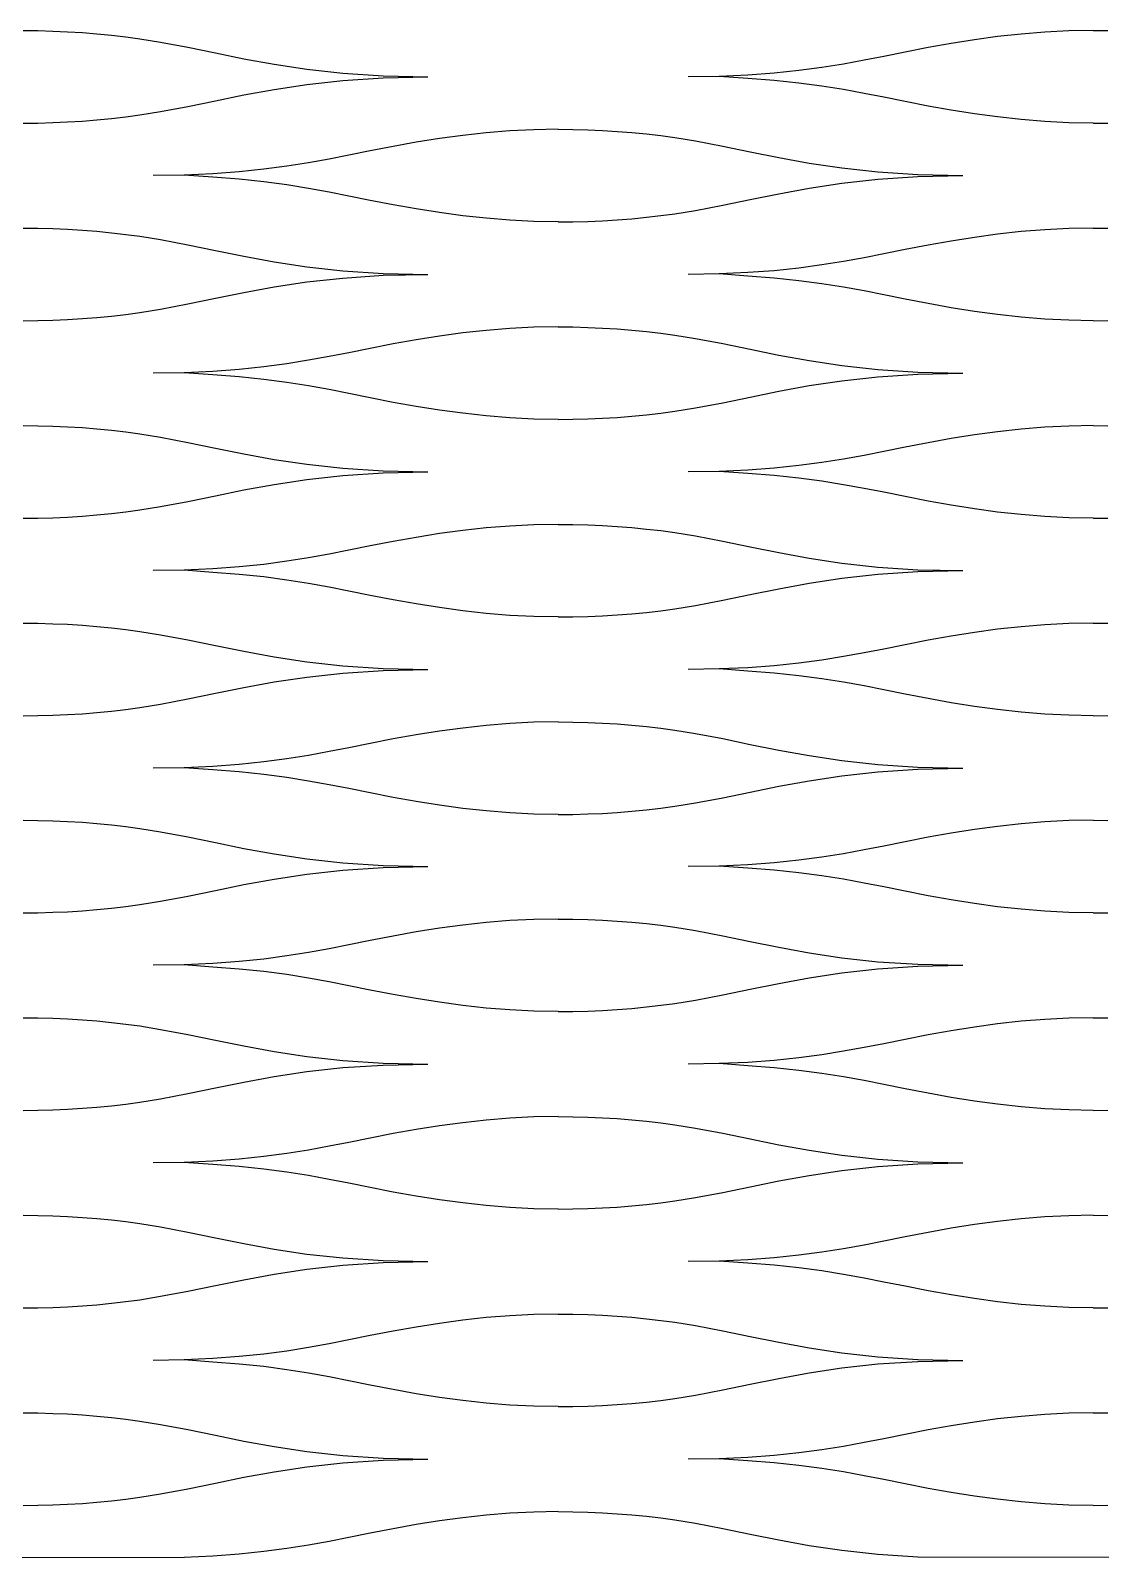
# Model space of a CAD drawing. Extents: x -52 to 52, y -74 to 74.
# Drawn here: x 0.18 to 26.18, y -73.76 to -36.66 of the extents above; entities that cross this region are included whole.
import ezdxf

# ---------------------------------------------------------------- set-up
doc = ezdxf.new("R2010")
doc.units = 0
doc.header["$MEASUREMENT"] = 0
doc.layers.get('0').update_dxf_attribs({"linetype": 'CONTINUOUS'})

msp = doc.modelspace()

# ---------------------------------------------------------------- linework, layer by layer
for p, q in [((0, -36.663), (0.361, -36.666)), ((0.361, -36.666), (0.722, -36.676)), ((0.722, -36.676), (1.082, -36.691)), ((1.082, -36.691), (1.44, -36.713)), ((1.44, -36.713), (1.795, -36.741)), ((24.826, -36.703), (24.251, -36.75)), ((25.408, -36.673), (24.826, -36.703)), ((26, -36.663), (25.408, -36.673)), ((26, -36.663), (26.361, -36.666)), ((1.795, -36.741), (2.146, -36.775)), ((2.146, -36.775), (2.494, -36.816)), ((2.494, -36.816), (2.837, -36.862)), ((2.837, -36.862), (3.341, -36.944)), ((3.341, -36.944), (4.004, -37.07)), ((4.004, -37.07), (4.672, -37.208)), ((21.993, -37.078), (21.431, -37.187)), ((22.554, -36.978), (21.993, -37.078)), ((23.117, -36.889), (22.554, -36.978)), ((23.682, -36.812), (23.117, -36.889)), ((24.251, -36.75), (23.682, -36.812)), ((4.672, -37.208), (5.364, -37.348)), ((5.364, -37.348), (6.099, -37.483)), ((20.439, -37.386), (19.939, -37.477)), ((20.917, -37.292), (20.439, -37.386)), ((21.431, -37.187), (20.917, -37.292)), ((6.099, -37.483), (6.895, -37.603)), ((6.895, -37.603), (7.771, -37.7)), ((7.771, -37.7), (8.746, -37.765)), ((7.771, -37.876), (8.746, -37.811)), ((8.746, -37.765), (9.839, -37.788)), ((8.746, -37.811), (9.839, -37.788)), ((16.913, -37.777), (16.161, -37.788)), ((17.608, -37.746), (16.913, -37.777)), ((17.608, -37.83), (16.913, -37.777)), ((18.252, -37.698), (17.608, -37.746)), ((18.252, -37.878), (17.608, -37.83)), ((18.852, -37.635), (18.252, -37.698)), ((19.412, -37.561), (18.852, -37.635)), ((19.939, -37.477), (19.412, -37.561)), ((5.364, -38.228), (6.099, -38.093)), ((6.099, -38.093), (6.895, -37.973)), ((6.895, -37.973), (7.771, -37.876)), ((18.852, -37.941), (18.252, -37.878)), ((19.412, -38.016), (18.852, -37.941)), ((19.939, -38.099), (19.412, -38.016)), ((20.439, -38.19), (19.939, -38.099)), ((20.917, -38.284), (20.439, -38.19)), ((3.341, -38.632), (4.004, -38.506)), ((4.004, -38.506), (4.672, -38.368)), ((4.672, -38.368), (5.364, -38.228)), ((21.431, -38.389), (20.917, -38.284)), ((21.993, -38.498), (21.431, -38.389)), ((22.554, -38.598), (21.993, -38.498)), ((0, -38.913), (0.361, -38.91)), ((0.361, -38.91), (0.722, -38.9)), ((0.722, -38.9), (1.082, -38.885)), ((1.082, -38.885), (1.44, -38.863)), ((1.44, -38.863), (1.795, -38.835)), ((1.795, -38.835), (2.146, -38.801)), ((2.146, -38.801), (2.494, -38.76)), ((2.494, -38.76), (2.837, -38.713)), ((2.837, -38.713), (3.341, -38.632)), ((23.117, -38.687), (22.554, -38.598)), ((23.682, -38.764), (23.117, -38.687)), ((24.251, -38.826), (23.682, -38.764)), ((24.826, -38.873), (24.251, -38.826)), ((25.408, -38.903), (24.826, -38.873)), ((26, -38.913), (25.408, -38.903)), ((26, -38.913), (26.361, -38.91)), ((10.117, -39.289), (9.554, -39.378)), ((10.682, -39.212), (10.117, -39.289)), ((11.251, -39.15), (10.682, -39.212)), ((11.826, -39.103), (11.251, -39.15)), ((12.408, -39.073), (11.826, -39.103)), ((13, -39.063), (12.408, -39.073)), ((13, -39.063), (13.361, -39.066)), ((13.361, -39.066), (13.722, -39.076)), ((13.722, -39.076), (14.082, -39.091)), ((14.082, -39.091), (14.44, -39.113)), ((14.44, -39.113), (14.795, -39.141)), ((14.795, -39.141), (15.146, -39.175)), ((15.146, -39.175), (15.494, -39.216)), ((15.494, -39.216), (15.837, -39.262)), ((15.837, -39.262), (16.341, -39.344)), ((7.917, -39.692), (7.439, -39.786)), ((8.431, -39.587), (7.917, -39.692)), ((8.993, -39.478), (8.431, -39.587)), ((9.554, -39.378), (8.993, -39.478)), ((16.341, -39.344), (17.004, -39.47)), ((17.004, -39.47), (17.672, -39.608)), ((17.672, -39.608), (18.364, -39.748)), ((5.852, -40.035), (5.252, -40.098)), ((6.412, -39.961), (5.852, -40.035)), ((6.939, -39.877), (6.412, -39.961)), ((7.439, -39.786), (6.939, -39.877)), ((18.364, -39.748), (19.099, -39.883)), ((19.099, -39.883), (19.895, -40.003)), ((19.895, -40.003), (20.771, -40.1)), ((3.913, -40.177), (3.161, -40.188)), ((4.608, -40.146), (3.913, -40.177)), ((4.608, -40.23), (3.913, -40.177)), ((5.252, -40.098), (4.608, -40.146)), ((5.252, -40.278), (4.608, -40.23)), ((5.852, -40.341), (5.252, -40.278)), ((6.412, -40.416), (5.852, -40.341)), ((6.939, -40.499), (6.412, -40.416)), ((19.099, -40.493), (19.895, -40.373)), ((19.895, -40.373), (20.771, -40.276)), ((20.771, -40.1), (21.746, -40.165)), ((20.771, -40.276), (21.746, -40.211)), ((21.746, -40.165), (22.839, -40.188)), ((21.746, -40.211), (22.839, -40.188)), ((7.439, -40.59), (6.939, -40.499)), ((7.917, -40.684), (7.439, -40.59)), ((8.431, -40.789), (7.917, -40.684)), ((8.993, -40.898), (8.431, -40.789)), ((17.004, -40.906), (17.672, -40.768)), ((17.672, -40.768), (18.364, -40.628)), ((18.364, -40.628), (19.099, -40.493)), ((9.554, -40.998), (8.993, -40.898)), ((10.117, -41.087), (9.554, -40.998)), ((10.682, -41.164), (10.117, -41.087)), ((11.251, -41.226), (10.682, -41.164)), ((15.146, -41.201), (15.494, -41.16)), ((15.494, -41.16), (15.837, -41.113)), ((15.837, -41.113), (16.341, -41.032)), ((16.341, -41.032), (17.004, -40.906)), ((0, -41.463), (0.361, -41.466)), ((0.361, -41.466), (0.722, -41.475)), ((0.722, -41.475), (1.082, -41.491)), ((1.082, -41.491), (1.44, -41.513)), ((1.44, -41.513), (1.795, -41.541)), ((1.795, -41.541), (2.146, -41.575)), ((11.826, -41.273), (11.251, -41.226)), ((12.408, -41.303), (11.826, -41.273)), ((13, -41.313), (12.408, -41.303)), ((13, -41.313), (13.361, -41.31)), ((13.361, -41.31), (13.722, -41.3)), ((13.722, -41.3), (14.082, -41.285)), ((14.082, -41.285), (14.44, -41.263)), ((14.44, -41.263), (14.795, -41.235)), ((14.795, -41.235), (15.146, -41.201)), ((24.251, -41.549), (23.682, -41.612)), ((24.826, -41.502), (24.251, -41.549)), ((25.408, -41.473), (24.826, -41.502)), ((26, -41.463), (25.408, -41.473)), ((26, -41.463), (26.361, -41.466)), ((2.146, -41.575), (2.494, -41.615)), ((2.494, -41.615), (2.837, -41.662)), ((2.837, -41.662), (3.341, -41.744)), ((3.341, -41.744), (4.004, -41.87)), ((4.004, -41.87), (4.672, -42.007)), ((21.993, -41.878), (21.431, -41.987)), ((22.554, -41.778), (21.993, -41.878)), ((23.117, -41.689), (22.554, -41.778)), ((23.682, -41.612), (23.117, -41.689)), ((4.672, -42.007), (5.364, -42.148)), ((5.364, -42.148), (6.099, -42.283)), ((6.099, -42.283), (6.895, -42.403)), ((19.939, -42.276), (19.412, -42.36)), ((20.439, -42.186), (19.939, -42.276)), ((20.917, -42.092), (20.439, -42.186)), ((21.431, -41.987), (20.917, -42.092)), ((6.895, -42.403), (7.771, -42.5)), ((7.771, -42.5), (8.746, -42.564)), ((7.771, -42.676), (8.746, -42.611)), ((8.746, -42.564), (9.839, -42.588)), ((8.746, -42.611), (9.839, -42.588)), ((16.913, -42.577), (16.161, -42.588)), ((17.608, -42.546), (16.913, -42.577)), ((17.608, -42.63), (16.913, -42.577)), ((18.252, -42.498), (17.608, -42.546)), ((18.252, -42.678), (17.608, -42.63)), ((18.852, -42.435), (18.252, -42.498)), ((19.412, -42.36), (18.852, -42.435)), ((4.672, -43.168), (5.364, -43.027)), ((5.364, -43.027), (6.099, -42.892)), ((6.099, -42.892), (6.895, -42.772)), ((6.895, -42.772), (7.771, -42.676)), ((18.852, -42.741), (18.252, -42.678)), ((19.412, -42.815), (18.852, -42.741)), ((19.939, -42.899), (19.412, -42.815)), ((20.439, -42.989), (19.939, -42.899)), ((20.917, -43.084), (20.439, -42.989)), ((3.341, -43.432), (4.004, -43.306)), ((4.004, -43.306), (4.672, -43.168)), ((21.431, -43.189), (20.917, -43.084)), ((21.993, -43.298), (21.431, -43.189)), ((22.554, -43.397), (21.993, -43.298)), ((23.117, -43.487), (22.554, -43.397)), ((0, -43.713), (0.361, -43.709)), ((0.361, -43.709), (0.722, -43.7)), ((0.722, -43.7), (1.082, -43.685)), ((1.082, -43.685), (1.44, -43.663)), ((1.44, -43.663), (1.795, -43.635)), ((1.795, -43.635), (2.146, -43.6)), ((2.146, -43.6), (2.494, -43.56)), ((2.494, -43.56), (2.837, -43.513)), ((2.837, -43.513), (3.341, -43.432)), ((23.682, -43.563), (23.117, -43.487)), ((24.251, -43.626), (23.682, -43.563)), ((24.826, -43.673), (24.251, -43.626)), ((25.408, -43.702), (24.826, -43.673)), ((26, -43.713), (25.408, -43.702)), ((26, -43.713), (26.361, -43.709)), ((10.117, -44.089), (9.554, -44.178)), ((10.682, -44.012), (10.117, -44.089)), ((11.251, -43.949), (10.682, -44.012)), ((11.826, -43.902), (11.251, -43.949)), ((12.408, -43.873), (11.826, -43.902)), ((13, -43.863), (12.408, -43.873)), ((13, -43.863), (13.361, -43.866)), ((13.361, -43.866), (13.722, -43.875)), ((13.722, -43.875), (14.082, -43.891)), ((14.082, -43.891), (14.44, -43.913)), ((14.44, -43.913), (14.795, -43.941)), ((14.795, -43.941), (15.146, -43.975)), ((15.146, -43.975), (15.494, -44.015)), ((15.494, -44.015), (15.837, -44.062)), ((15.837, -44.062), (16.341, -44.144)), ((16.341, -44.144), (17.004, -44.27)), ((7.917, -44.492), (7.439, -44.586)), ((8.431, -44.387), (7.917, -44.492)), ((8.993, -44.278), (8.431, -44.387)), ((9.554, -44.178), (8.993, -44.278)), ((17.004, -44.27), (17.672, -44.407)), ((17.672, -44.407), (18.364, -44.548)), ((5.852, -44.835), (5.252, -44.898)), ((6.412, -44.76), (5.852, -44.835)), ((6.939, -44.676), (6.412, -44.76)), ((7.439, -44.586), (6.939, -44.676)), ((18.364, -44.548), (19.099, -44.683)), ((19.099, -44.683), (19.895, -44.803)), ((19.895, -44.803), (20.771, -44.9)), ((3.913, -44.977), (3.161, -44.988)), ((4.608, -44.946), (3.913, -44.977)), ((4.608, -45.03), (3.913, -44.977)), ((5.252, -44.898), (4.608, -44.946)), ((5.252, -45.078), (4.608, -45.03)), ((5.852, -45.141), (5.252, -45.078)), ((6.412, -45.215), (5.852, -45.141)), ((6.939, -45.299), (6.412, -45.215)), ((19.099, -45.292), (19.895, -45.172)), ((19.895, -45.172), (20.771, -45.076)), ((20.771, -44.9), (21.746, -44.964)), ((20.771, -45.076), (21.746, -45.011)), ((21.746, -44.964), (22.839, -44.988)), ((21.746, -45.011), (22.839, -44.988)), ((7.439, -45.389), (6.939, -45.299)), ((7.917, -45.484), (7.439, -45.389)), ((8.431, -45.589), (7.917, -45.484)), ((8.993, -45.698), (8.431, -45.589)), ((17.004, -45.706), (17.672, -45.568)), ((17.672, -45.568), (18.364, -45.427)), ((18.364, -45.427), (19.099, -45.292)), ((9.554, -45.797), (8.993, -45.698)), ((10.117, -45.887), (9.554, -45.797)), ((10.682, -45.963), (10.117, -45.887)), ((11.251, -46.026), (10.682, -45.963)), ((14.795, -46.035), (15.146, -46)), ((15.146, -46), (15.494, -45.96)), ((15.494, -45.96), (15.837, -45.913)), ((15.837, -45.913), (16.341, -45.832)), ((16.341, -45.832), (17.004, -45.706)), ((0, -46.263), (0.361, -46.266)), ((0.361, -46.266), (0.722, -46.275)), ((0.722, -46.275), (1.082, -46.291)), ((1.082, -46.291), (1.44, -46.312)), ((1.44, -46.312), (1.795, -46.34)), ((1.795, -46.34), (2.146, -46.375)), ((2.146, -46.375), (2.494, -46.415)), ((11.826, -46.073), (11.251, -46.026)), ((12.408, -46.102), (11.826, -46.073)), ((13, -46.113), (12.408, -46.102)), ((13, -46.113), (13.361, -46.109)), ((13.361, -46.109), (13.722, -46.1)), ((13.722, -46.1), (14.082, -46.085)), ((14.082, -46.085), (14.44, -46.063)), ((14.44, -46.063), (14.795, -46.035)), ((24.251, -46.349), (23.682, -46.412)), ((24.826, -46.302), (24.251, -46.349)), ((25.408, -46.273), (24.826, -46.302)), ((26, -46.263), (25.408, -46.273)), ((26, -46.263), (26.361, -46.266)), ((2.494, -46.415), (2.837, -46.462)), ((2.837, -46.462), (3.341, -46.543)), ((3.341, -46.543), (4.004, -46.669)), ((4.004, -46.669), (4.672, -46.807)), ((21.993, -46.678), (21.431, -46.787)), ((22.554, -46.578), (21.993, -46.678)), ((23.117, -46.488), (22.554, -46.578)), ((23.682, -46.412), (23.117, -46.488)), ((4.672, -46.807), (5.364, -46.948)), ((5.364, -46.948), (6.099, -47.083)), ((6.099, -47.083), (6.895, -47.203)), ((19.939, -47.076), (19.412, -47.16)), ((20.439, -46.986), (19.939, -47.076)), ((20.917, -46.892), (20.439, -46.986)), ((21.431, -46.787), (20.917, -46.892)), ((6.895, -47.203), (7.771, -47.299)), ((6.895, -47.572), (7.771, -47.475)), ((7.771, -47.299), (8.746, -47.364)), ((7.771, -47.475), (8.746, -47.411)), ((8.746, -47.364), (9.839, -47.387)), ((8.746, -47.411), (9.839, -47.387)), ((16.913, -47.377), (16.161, -47.387)), ((17.608, -47.346), (16.913, -47.377)), ((17.608, -47.429), (16.913, -47.377)), ((18.252, -47.297), (17.608, -47.346)), ((18.252, -47.477), (17.608, -47.429)), ((18.852, -47.235), (18.252, -47.297)), ((18.852, -47.54), (18.252, -47.477)), ((19.412, -47.16), (18.852, -47.235)), ((4.672, -47.968), (5.364, -47.827)), ((5.364, -47.827), (6.099, -47.692)), ((6.099, -47.692), (6.895, -47.572)), ((19.412, -47.615), (18.852, -47.54)), ((19.939, -47.699), (19.412, -47.615)), ((20.439, -47.789), (19.939, -47.699)), ((20.917, -47.883), (20.439, -47.789)), ((3.341, -48.231), (4.004, -48.105)), ((4.004, -48.105), (4.672, -47.968)), ((21.431, -47.988), (20.917, -47.883)), ((21.993, -48.097), (21.431, -47.988)), ((22.554, -48.197), (21.993, -48.097)), ((23.117, -48.286), (22.554, -48.197)), ((0, -48.512), (0.361, -48.509)), ((0.361, -48.509), (0.722, -48.5)), ((0.722, -48.5), (1.082, -48.484)), ((1.082, -48.484), (1.44, -48.462)), ((1.44, -48.462), (1.795, -48.434)), ((1.795, -48.434), (2.146, -48.4)), ((2.146, -48.4), (2.494, -48.36)), ((2.494, -48.36), (2.837, -48.313)), ((2.837, -48.313), (3.341, -48.231)), ((23.682, -48.363), (23.117, -48.286)), ((24.251, -48.426), (23.682, -48.363)), ((24.826, -48.473), (24.251, -48.426)), ((25.408, -48.502), (24.826, -48.473)), ((26, -48.512), (25.408, -48.502)), ((26, -48.512), (26.361, -48.509)), ((10.117, -48.888), (9.554, -48.978)), ((10.682, -48.812), (10.117, -48.888)), ((11.251, -48.749), (10.682, -48.812)), ((11.826, -48.702), (11.251, -48.749)), ((12.408, -48.673), (11.826, -48.702)), ((13, -48.663), (12.408, -48.673)), ((13, -48.663), (13.361, -48.666)), ((13.361, -48.666), (13.722, -48.675)), ((13.722, -48.675), (14.082, -48.691)), ((14.082, -48.691), (14.44, -48.712)), ((14.44, -48.712), (14.795, -48.74)), ((14.795, -48.74), (15.146, -48.775)), ((15.146, -48.775), (15.494, -48.815)), ((15.494, -48.815), (15.837, -48.862)), ((15.837, -48.862), (16.341, -48.943)), ((16.341, -48.943), (17.004, -49.069)), ((7.917, -49.292), (7.439, -49.386)), ((8.431, -49.187), (7.917, -49.292)), ((8.993, -49.078), (8.431, -49.187)), ((9.554, -48.978), (8.993, -49.078)), ((17.004, -49.069), (17.672, -49.207)), ((17.672, -49.207), (18.364, -49.348)), ((5.252, -49.697), (4.608, -49.746)), ((5.852, -49.635), (5.252, -49.697)), ((6.412, -49.56), (5.852, -49.635)), ((6.939, -49.476), (6.412, -49.56)), ((7.439, -49.386), (6.939, -49.476)), ((18.364, -49.348), (19.099, -49.483)), ((19.099, -49.483), (19.895, -49.603)), ((19.895, -49.603), (20.771, -49.699)), ((20.771, -49.699), (21.746, -49.764)), ((3.913, -49.777), (3.161, -49.787)), ((4.608, -49.746), (3.913, -49.777)), ((4.608, -49.829), (3.913, -49.777)), ((5.252, -49.877), (4.608, -49.829)), ((5.852, -49.94), (5.252, -49.877)), ((6.412, -50.015), (5.852, -49.94)), ((6.939, -50.099), (6.412, -50.015)), ((19.099, -50.092), (19.895, -49.972)), ((19.895, -49.972), (20.771, -49.875)), ((20.771, -49.875), (21.746, -49.811)), ((21.746, -49.764), (22.839, -49.787)), ((21.746, -49.811), (22.839, -49.787)), ((7.439, -50.189), (6.939, -50.099)), ((7.917, -50.283), (7.439, -50.189)), ((8.431, -50.388), (7.917, -50.283)), ((8.993, -50.497), (8.431, -50.388)), ((17.004, -50.505), (17.672, -50.368)), ((17.672, -50.368), (18.364, -50.227)), ((18.364, -50.227), (19.099, -50.092)), ((9.554, -50.597), (8.993, -50.497)), ((10.117, -50.686), (9.554, -50.597)), ((10.682, -50.763), (10.117, -50.686)), ((11.251, -50.826), (10.682, -50.763)), ((11.826, -50.873), (11.251, -50.826)), ((14.795, -50.834), (15.146, -50.8)), ((15.146, -50.8), (15.494, -50.76)), ((15.494, -50.76), (15.837, -50.713)), ((15.837, -50.713), (16.341, -50.631)), ((16.341, -50.631), (17.004, -50.505)), ((0, -51.062), (0.361, -51.065)), ((0.361, -51.065), (0.722, -51.075)), ((0.722, -51.075), (1.082, -51.09)), ((1.082, -51.09), (1.44, -51.112)), ((1.44, -51.112), (1.795, -51.14)), ((1.795, -51.14), (2.146, -51.174)), ((2.146, -51.174), (2.494, -51.215)), ((12.408, -50.902), (11.826, -50.873)), ((13, -50.912), (12.408, -50.902)), ((13, -50.912), (13.361, -50.909)), ((13.361, -50.909), (13.722, -50.9)), ((13.722, -50.9), (14.082, -50.884)), ((14.082, -50.884), (14.44, -50.862)), ((14.44, -50.862), (14.795, -50.834)), ((24.251, -51.149), (23.682, -51.211)), ((24.826, -51.102), (24.251, -51.149)), ((25.408, -51.072), (24.826, -51.102)), ((26, -51.062), (25.408, -51.072)), ((26, -51.062), (26.361, -51.065)), ((2.494, -51.215), (2.837, -51.262)), ((2.837, -51.262), (3.341, -51.343)), ((3.341, -51.343), (4.004, -51.469)), ((4.004, -51.469), (4.672, -51.607)), ((21.993, -51.477), (21.431, -51.586)), ((22.554, -51.377), (21.993, -51.477)), ((23.117, -51.288), (22.554, -51.377)), ((23.682, -51.211), (23.117, -51.288)), ((4.672, -51.607), (5.364, -51.747)), ((5.364, -51.747), (6.099, -51.882)), ((6.099, -51.882), (6.895, -52.002)), ((19.939, -51.876), (19.412, -51.96)), ((20.439, -51.785), (19.939, -51.876)), ((20.917, -51.691), (20.439, -51.785)), ((21.431, -51.586), (20.917, -51.691)), ((6.895, -52.002), (7.771, -52.099)), ((6.895, -52.372), (7.771, -52.275)), ((7.771, -52.099), (8.746, -52.164)), ((7.771, -52.275), (8.746, -52.211)), ((8.746, -52.164), (9.839, -52.187)), ((8.746, -52.211), (9.839, -52.187)), ((16.913, -52.176), (16.161, -52.187)), ((17.608, -52.145), (16.913, -52.176)), ((17.608, -52.229), (16.913, -52.176)), ((18.252, -52.097), (17.608, -52.145)), ((18.252, -52.277), (17.608, -52.229)), ((18.852, -52.034), (18.252, -52.097)), ((18.852, -52.34), (18.252, -52.277)), ((19.412, -51.96), (18.852, -52.034)), ((4.672, -52.767), (5.364, -52.627)), ((5.364, -52.627), (6.099, -52.492)), ((6.099, -52.492), (6.895, -52.372)), ((19.412, -52.415), (18.852, -52.34)), ((19.939, -52.498), (19.412, -52.415)), ((20.439, -52.589), (19.939, -52.498)), ((20.917, -52.683), (20.439, -52.589)), ((21.431, -52.788), (20.917, -52.683)), ((2.837, -53.112), (3.341, -53.031)), ((3.341, -53.031), (4.004, -52.905)), ((4.004, -52.905), (4.672, -52.767)), ((21.993, -52.897), (21.431, -52.788)), ((22.554, -52.997), (21.993, -52.897)), ((23.117, -53.086), (22.554, -52.997)), ((0, -53.312), (0.361, -53.309)), ((0.361, -53.309), (0.722, -53.299)), ((0.722, -53.299), (1.082, -53.284)), ((1.082, -53.284), (1.44, -53.262)), ((1.44, -53.262), (1.795, -53.234)), ((1.795, -53.234), (2.146, -53.2)), ((2.146, -53.2), (2.494, -53.159)), ((2.494, -53.159), (2.837, -53.112)), ((23.682, -53.163), (23.117, -53.086)), ((24.251, -53.226), (23.682, -53.163)), ((24.826, -53.272), (24.251, -53.226)), ((25.408, -53.302), (24.826, -53.272)), ((26, -53.312), (25.408, -53.302)), ((26, -53.312), (26.361, -53.309)), ((9.554, -53.777), (8.993, -53.877)), ((10.117, -53.688), (9.554, -53.777)), ((10.682, -53.611), (10.117, -53.688)), ((11.251, -53.549), (10.682, -53.611)), ((11.826, -53.502), (11.251, -53.549)), ((12.408, -53.472), (11.826, -53.502)), ((13, -53.462), (12.408, -53.472)), ((13, -53.462), (13.361, -53.465)), ((13.361, -53.465), (13.722, -53.475)), ((13.722, -53.475), (14.082, -53.49)), ((14.082, -53.49), (14.44, -53.512)), ((14.44, -53.512), (14.795, -53.54)), ((14.795, -53.54), (15.146, -53.574)), ((15.146, -53.574), (15.494, -53.615)), ((15.494, -53.615), (15.837, -53.662)), ((15.837, -53.662), (16.341, -53.743)), ((16.341, -53.743), (17.004, -53.869)), ((7.917, -54.091), (7.439, -54.185)), ((8.431, -53.986), (7.917, -54.091)), ((8.993, -53.877), (8.431, -53.986)), ((17.004, -53.869), (17.672, -54.007)), ((17.672, -54.007), (18.364, -54.147)), ((18.364, -54.147), (19.099, -54.282)), ((5.252, -54.497), (4.608, -54.545)), ((5.852, -54.434), (5.252, -54.497)), ((6.412, -54.36), (5.852, -54.434)), ((6.939, -54.276), (6.412, -54.36)), ((7.439, -54.185), (6.939, -54.276)), ((19.099, -54.282), (19.895, -54.402)), ((19.895, -54.402), (20.771, -54.499)), ((20.771, -54.499), (21.746, -54.564)), ((3.913, -54.576), (3.161, -54.587)), ((4.608, -54.545), (3.913, -54.576)), ((4.608, -54.629), (3.913, -54.576)), ((5.252, -54.677), (4.608, -54.629)), ((5.852, -54.74), (5.252, -54.677)), ((6.412, -54.815), (5.852, -54.74)), ((6.939, -54.898), (6.412, -54.815)), ((7.439, -54.989), (6.939, -54.898)), ((18.364, -55.027), (19.099, -54.892)), ((19.099, -54.892), (19.895, -54.772)), ((19.895, -54.772), (20.771, -54.675)), ((20.771, -54.675), (21.746, -54.611)), ((21.746, -54.564), (22.839, -54.587)), ((21.746, -54.611), (22.839, -54.587)), ((7.917, -55.083), (7.439, -54.989)), ((8.431, -55.188), (7.917, -55.083)), ((8.993, -55.297), (8.431, -55.188)), ((17.004, -55.305), (17.672, -55.167)), ((17.672, -55.167), (18.364, -55.027)), ((9.554, -55.397), (8.993, -55.297)), ((10.117, -55.486), (9.554, -55.397)), ((10.682, -55.563), (10.117, -55.486)), ((11.251, -55.626), (10.682, -55.563)), ((11.826, -55.672), (11.251, -55.626)), ((14.44, -55.662), (14.795, -55.634)), ((14.795, -55.634), (15.146, -55.6)), ((15.146, -55.6), (15.494, -55.559)), ((15.494, -55.559), (15.837, -55.512)), ((15.837, -55.512), (16.341, -55.431)), ((16.341, -55.431), (17.004, -55.305)), ((0, -55.851), (0.361, -55.854)), ((0.361, -55.854), (0.722, -55.863)), ((0.722, -55.863), (1.082, -55.879)), ((1.082, -55.879), (1.44, -55.901)), ((1.44, -55.901), (1.795, -55.929)), ((1.795, -55.929), (2.146, -55.963)), ((2.146, -55.963), (2.494, -56.004)), ((2.494, -56.004), (2.837, -56.05)), ((12.408, -55.702), (11.826, -55.672)), ((13, -55.712), (12.408, -55.702)), ((13, -55.712), (13.361, -55.709)), ((13.361, -55.709), (13.722, -55.699)), ((13.722, -55.699), (14.082, -55.684)), ((14.082, -55.684), (14.44, -55.662)), ((23.682, -56), (23.117, -56.077)), ((24.251, -55.937), (23.682, -56)), ((24.826, -55.891), (24.251, -55.937)), ((25.408, -55.861), (24.826, -55.891)), ((26, -55.851), (25.408, -55.861)), ((26, -55.851), (26.361, -55.854)), ((2.837, -56.05), (3.341, -56.132)), ((3.341, -56.132), (4.004, -56.258)), ((4.004, -56.258), (4.672, -56.396)), ((21.431, -56.375), (20.917, -56.48)), ((21.993, -56.266), (21.431, -56.375)), ((22.554, -56.166), (21.993, -56.266)), ((23.117, -56.077), (22.554, -56.166)), ((4.672, -56.396), (5.364, -56.536)), ((5.364, -56.536), (6.099, -56.671)), ((6.099, -56.671), (6.895, -56.791)), ((19.412, -56.748), (18.852, -56.823)), ((19.939, -56.664), (19.412, -56.748)), ((20.439, -56.574), (19.939, -56.664)), ((20.917, -56.48), (20.439, -56.574)), ((6.895, -56.791), (7.771, -56.888)), ((6.895, -57.16), (7.771, -57.064)), ((7.771, -56.888), (8.746, -56.952)), ((7.771, -57.064), (8.746, -56.999)), ((8.746, -56.952), (9.839, -56.976)), ((8.746, -56.999), (9.839, -56.976)), ((16.913, -56.965), (16.161, -56.976)), ((17.608, -56.934), (16.913, -56.965)), ((17.608, -57.018), (16.913, -56.965)), ((18.252, -56.886), (17.608, -56.934)), ((18.252, -57.066), (17.608, -57.018)), ((18.852, -56.823), (18.252, -56.886)), ((18.852, -57.129), (18.252, -57.066)), ((19.412, -57.203), (18.852, -57.129)), ((4.672, -57.556), (5.364, -57.415)), ((5.364, -57.415), (6.099, -57.281)), ((6.099, -57.281), (6.895, -57.16)), ((19.939, -57.287), (19.412, -57.203)), ((20.439, -57.378), (19.939, -57.287)), ((20.917, -57.472), (20.439, -57.378)), ((21.431, -57.577), (20.917, -57.472)), ((2.837, -57.901), (3.341, -57.82)), ((3.341, -57.82), (4.004, -57.694)), ((4.004, -57.694), (4.672, -57.556)), ((21.993, -57.686), (21.431, -57.577)), ((22.554, -57.786), (21.993, -57.686)), ((23.117, -57.875), (22.554, -57.786)), ((23.682, -57.952), (23.117, -57.875)), ((0, -58.101), (0.361, -58.098)), ((0.361, -58.098), (0.722, -58.088)), ((0.722, -58.088), (1.082, -58.073)), ((1.082, -58.073), (1.44, -58.051)), ((1.44, -58.051), (1.795, -58.023)), ((1.795, -58.023), (2.146, -57.988)), ((2.146, -57.988), (2.494, -57.948)), ((2.494, -57.948), (2.837, -57.901)), ((24.251, -58.014), (23.682, -57.952)), ((24.826, -58.061), (24.251, -58.014)), ((25.408, -58.091), (24.826, -58.061)), ((26, -58.101), (25.408, -58.091)), ((26, -58.101), (26.361, -58.098)), ((9.554, -58.566), (8.993, -58.666)), ((10.117, -58.477), (9.554, -58.566)), ((10.682, -58.4), (10.117, -58.477)), ((11.251, -58.337), (10.682, -58.4)), ((11.826, -58.291), (11.251, -58.337)), ((12.408, -58.261), (11.826, -58.291)), ((13, -58.251), (12.408, -58.261)), ((13, -58.251), (13.361, -58.254)), ((13.361, -58.254), (13.722, -58.263)), ((13.722, -58.263), (14.082, -58.279)), ((14.082, -58.279), (14.44, -58.301)), ((14.44, -58.301), (14.795, -58.329)), ((14.795, -58.329), (15.146, -58.363)), ((15.146, -58.363), (15.494, -58.404)), ((15.494, -58.404), (15.837, -58.45)), ((15.837, -58.45), (16.341, -58.532)), ((16.341, -58.532), (17.004, -58.658)), ((7.439, -58.974), (6.939, -59.064)), ((7.917, -58.88), (7.439, -58.974)), ((8.431, -58.775), (7.917, -58.88)), ((8.993, -58.666), (8.431, -58.775)), ((17.004, -58.658), (17.672, -58.796)), ((17.672, -58.796), (18.364, -58.936)), ((18.364, -58.936), (19.099, -59.071)), ((4.608, -59.334), (3.913, -59.365)), ((5.252, -59.286), (4.608, -59.334)), ((5.852, -59.223), (5.252, -59.286)), ((6.412, -59.148), (5.852, -59.223)), ((6.939, -59.064), (6.412, -59.148)), ((19.099, -59.071), (19.895, -59.191)), ((19.895, -59.191), (20.771, -59.288)), ((20.771, -59.288), (21.746, -59.352)), ((21.746, -59.352), (22.839, -59.376)), ((3.913, -59.365), (3.161, -59.376)), ((4.608, -59.418), (3.913, -59.365)), ((5.252, -59.466), (4.608, -59.418)), ((5.852, -59.529), (5.252, -59.466)), ((6.412, -59.603), (5.852, -59.529)), ((6.939, -59.687), (6.412, -59.603)), ((7.439, -59.778), (6.939, -59.687)), ((18.364, -59.815), (19.099, -59.681)), ((19.099, -59.681), (19.895, -59.56)), ((19.895, -59.56), (20.771, -59.464)), ((20.771, -59.464), (21.746, -59.399)), ((21.746, -59.399), (22.839, -59.376)), ((7.917, -59.872), (7.439, -59.778)), ((8.431, -59.977), (7.917, -59.872)), ((8.993, -60.086), (8.431, -59.977)), ((9.554, -60.186), (8.993, -60.086)), ((16.341, -60.22), (17.004, -60.094)), ((17.004, -60.094), (17.672, -59.956)), ((17.672, -59.956), (18.364, -59.815)), ((10.117, -60.275), (9.554, -60.186)), ((10.682, -60.352), (10.117, -60.275)), ((11.251, -60.414), (10.682, -60.352)), ((11.826, -60.461), (11.251, -60.414)), ((12.408, -60.491), (11.826, -60.461)), ((13.722, -60.488), (14.082, -60.473)), ((14.082, -60.473), (14.44, -60.451)), ((14.44, -60.451), (14.795, -60.423)), ((14.795, -60.423), (15.146, -60.388)), ((15.146, -60.388), (15.494, -60.348)), ((15.494, -60.348), (15.837, -60.301)), ((15.837, -60.301), (16.341, -60.22)), ((0, -60.651), (0.361, -60.654)), ((0.361, -60.654), (0.722, -60.663)), ((0.722, -60.663), (1.082, -60.679)), ((1.082, -60.679), (1.44, -60.701)), ((1.44, -60.701), (1.795, -60.729)), ((1.795, -60.729), (2.146, -60.763)), ((2.146, -60.763), (2.494, -60.803)), ((2.494, -60.803), (2.837, -60.85)), ((13, -60.501), (12.408, -60.491)), ((13, -60.501), (13.361, -60.498)), ((13.361, -60.498), (13.722, -60.488)), ((23.682, -60.8), (23.117, -60.877)), ((24.251, -60.737), (23.682, -60.8)), ((24.826, -60.69), (24.251, -60.737)), ((25.408, -60.661), (24.826, -60.69)), ((26, -60.651), (25.408, -60.661)), ((26, -60.651), (26.361, -60.654)), ((2.837, -60.85), (3.341, -60.932)), ((3.341, -60.932), (4.004, -61.058)), ((4.004, -61.058), (4.672, -61.195)), ((4.672, -61.195), (5.364, -61.336)), ((21.431, -61.175), (20.917, -61.28)), ((21.993, -61.066), (21.431, -61.175)), ((22.554, -60.966), (21.993, -61.066)), ((23.117, -60.877), (22.554, -60.966)), ((5.364, -61.336), (6.099, -61.471)), ((6.099, -61.471), (6.895, -61.591)), ((19.412, -61.548), (18.852, -61.623)), ((19.939, -61.464), (19.412, -61.548)), ((20.439, -61.374), (19.939, -61.464)), ((20.917, -61.28), (20.439, -61.374)), ((6.895, -61.591), (7.771, -61.688)), ((6.895, -61.96), (7.771, -61.863)), ((7.771, -61.688), (8.746, -61.752)), ((7.771, -61.863), (8.746, -61.799)), ((8.746, -61.752), (9.839, -61.776)), ((8.746, -61.799), (9.839, -61.776)), ((16.913, -61.765), (16.161, -61.776)), ((17.608, -61.734), (16.913, -61.765)), ((17.608, -61.817), (16.913, -61.765)), ((18.252, -61.686), (17.608, -61.734)), ((18.252, -61.866), (17.608, -61.817)), ((18.852, -61.623), (18.252, -61.686)), ((18.852, -61.928), (18.252, -61.866)), ((19.412, -62.003), (18.852, -61.928)), ((4.672, -62.356), (5.364, -62.215)), ((5.364, -62.215), (6.099, -62.08)), ((6.099, -62.08), (6.895, -61.96)), ((19.939, -62.087), (19.412, -62.003)), ((20.439, -62.177), (19.939, -62.087)), ((20.917, -62.271), (20.439, -62.177)), ((21.431, -62.376), (20.917, -62.271)), ((2.837, -62.701), (3.341, -62.619)), ((3.341, -62.619), (4.004, -62.493)), ((4.004, -62.493), (4.672, -62.356)), ((21.993, -62.485), (21.431, -62.376)), ((22.554, -62.585), (21.993, -62.485)), ((23.117, -62.674), (22.554, -62.585)), ((23.682, -62.751), (23.117, -62.674)), ((0, -62.9), (0.361, -62.897)), ((0.361, -62.897), (0.722, -62.888)), ((0.722, -62.888), (1.082, -62.872)), ((1.082, -62.872), (1.44, -62.851)), ((1.44, -62.851), (1.795, -62.822)), ((1.795, -62.822), (2.146, -62.788)), ((2.146, -62.788), (2.494, -62.748)), ((2.494, -62.748), (2.837, -62.701)), ((12.408, -63.061), (11.826, -63.09)), ((13, -63.051), (12.408, -63.061)), ((13, -63.051), (13.361, -63.054)), ((13.361, -63.054), (13.722, -63.063)), ((13.722, -63.063), (14.082, -63.079)), ((24.251, -62.814), (23.682, -62.751)), ((24.826, -62.861), (24.251, -62.814)), ((25.408, -62.89), (24.826, -62.861)), ((26, -62.9), (25.408, -62.89)), ((26, -62.9), (26.361, -62.897)), ((9.554, -63.366), (8.993, -63.466)), ((10.117, -63.277), (9.554, -63.366)), ((10.682, -63.2), (10.117, -63.277)), ((11.251, -63.137), (10.682, -63.2)), ((11.826, -63.09), (11.251, -63.137)), ((14.082, -63.079), (14.44, -63.101)), ((14.44, -63.101), (14.795, -63.129)), ((14.795, -63.129), (15.146, -63.163)), ((15.146, -63.163), (15.494, -63.203)), ((15.494, -63.203), (15.837, -63.25)), ((15.837, -63.25), (16.341, -63.332)), ((16.341, -63.332), (17.004, -63.458)), ((7.439, -63.774), (6.939, -63.864)), ((7.917, -63.68), (7.439, -63.774)), ((8.431, -63.575), (7.917, -63.68)), ((8.993, -63.466), (8.431, -63.575)), ((17.004, -63.458), (17.672, -63.595)), ((17.672, -63.595), (18.364, -63.736)), ((18.364, -63.736), (19.099, -63.871)), ((3.913, -64.165), (3.161, -64.176)), ((4.608, -64.134), (3.913, -64.165)), ((4.608, -64.217), (3.913, -64.165)), ((5.252, -64.086), (4.608, -64.134)), ((5.852, -64.023), (5.252, -64.086)), ((6.412, -63.948), (5.852, -64.023)), ((6.939, -63.864), (6.412, -63.948)), ((19.099, -63.871), (19.895, -63.991)), ((19.895, -63.991), (20.771, -64.088)), ((20.771, -64.088), (21.746, -64.152)), ((21.746, -64.152), (22.839, -64.176)), ((21.746, -64.199), (22.839, -64.176)), ((5.252, -64.266), (4.608, -64.217)), ((5.852, -64.328), (5.252, -64.266)), ((6.412, -64.403), (5.852, -64.328)), ((6.939, -64.487), (6.412, -64.403)), ((7.439, -64.577), (6.939, -64.487)), ((18.364, -64.615), (19.099, -64.48)), ((19.099, -64.48), (19.895, -64.36)), ((19.895, -64.36), (20.771, -64.263)), ((20.771, -64.263), (21.746, -64.199)), ((7.917, -64.671), (7.439, -64.577)), ((8.431, -64.776), (7.917, -64.671)), ((8.993, -64.885), (8.431, -64.776)), ((9.554, -64.985), (8.993, -64.885)), ((16.341, -65.019), (17.004, -64.893)), ((17.004, -64.893), (17.672, -64.756)), ((17.672, -64.756), (18.364, -64.615)), ((10.117, -65.074), (9.554, -64.985)), ((10.682, -65.151), (10.117, -65.074)), ((11.251, -65.214), (10.682, -65.151)), ((11.826, -65.261), (11.251, -65.214)), ((12.408, -65.29), (11.826, -65.261)), ((13, -65.3), (12.408, -65.29)), ((13, -65.3), (13.361, -65.297)), ((13.361, -65.297), (13.722, -65.288)), ((13.722, -65.288), (14.082, -65.272)), ((14.082, -65.272), (14.44, -65.251)), ((14.44, -65.251), (14.795, -65.222)), ((14.795, -65.222), (15.146, -65.188)), ((15.146, -65.188), (15.494, -65.148)), ((15.494, -65.148), (15.837, -65.101)), ((15.837, -65.101), (16.341, -65.019)), ((0, -65.45), (0.361, -65.454)), ((0.361, -65.454), (0.722, -65.463)), ((0.722, -65.463), (1.082, -65.478)), ((1.082, -65.478), (1.44, -65.5)), ((1.44, -65.5), (1.795, -65.528)), ((1.795, -65.528), (2.146, -65.562)), ((2.146, -65.562), (2.494, -65.603)), ((2.494, -65.603), (2.837, -65.65)), ((2.837, -65.65), (3.341, -65.731)), ((23.682, -65.6), (23.117, -65.676)), ((24.251, -65.537), (23.682, -65.6)), ((24.826, -65.49), (24.251, -65.537)), ((25.408, -65.461), (24.826, -65.49)), ((26, -65.45), (25.408, -65.461)), ((26, -65.45), (26.361, -65.454)), ((3.341, -65.731), (4.004, -65.857)), ((4.004, -65.857), (4.672, -65.995)), ((4.672, -65.995), (5.364, -66.136)), ((21.431, -65.974), (20.917, -66.079)), ((21.993, -65.865), (21.431, -65.974)), ((22.554, -65.766), (21.993, -65.865)), ((23.117, -65.676), (22.554, -65.766)), ((5.364, -66.136), (6.099, -66.27)), ((6.099, -66.27), (6.895, -66.391)), ((6.895, -66.391), (7.771, -66.487)), ((19.412, -66.348), (18.852, -66.422)), ((19.939, -66.264), (19.412, -66.348)), ((20.439, -66.173), (19.939, -66.264)), ((20.917, -66.079), (20.439, -66.173)), ((6.099, -66.88), (6.895, -66.76)), ((6.895, -66.76), (7.771, -66.663)), ((7.771, -66.487), (8.746, -66.552)), ((7.771, -66.663), (8.746, -66.599)), ((8.746, -66.552), (9.839, -66.575)), ((8.746, -66.599), (9.839, -66.575)), ((16.913, -66.564), (16.161, -66.575)), ((17.608, -66.533), (16.913, -66.564)), ((17.608, -66.617), (16.913, -66.564)), ((18.252, -66.485), (17.608, -66.533)), ((18.252, -66.665), (17.608, -66.617)), ((18.852, -66.422), (18.252, -66.485)), ((18.852, -66.728), (18.252, -66.665)), ((19.412, -66.803), (18.852, -66.728)), ((4.672, -67.155), (5.364, -67.015)), ((5.364, -67.015), (6.099, -66.88)), ((19.939, -66.887), (19.412, -66.803)), ((20.439, -66.977), (19.939, -66.887)), ((20.917, -67.071), (20.439, -66.977)), ((21.431, -67.176), (20.917, -67.071)), ((2.494, -67.547), (2.837, -67.501)), ((2.837, -67.501), (3.341, -67.419)), ((3.341, -67.419), (4.004, -67.293)), ((4.004, -67.293), (4.672, -67.155)), ((21.993, -67.285), (21.431, -67.176)), ((22.554, -67.385), (21.993, -67.285)), ((23.117, -67.474), (22.554, -67.385)), ((23.682, -67.551), (23.117, -67.474)), ((0, -67.7), (0.361, -67.697)), ((0.361, -67.697), (0.722, -67.688)), ((0.722, -67.688), (1.082, -67.672)), ((1.082, -67.672), (1.44, -67.65)), ((1.44, -67.65), (1.795, -67.622)), ((1.795, -67.622), (2.146, -67.588)), ((2.146, -67.588), (2.494, -67.547)), ((11.826, -67.89), (11.251, -67.937)), ((12.408, -67.861), (11.826, -67.89)), ((13, -67.85), (12.408, -67.861)), ((13, -67.85), (13.361, -67.854)), ((13.361, -67.854), (13.722, -67.863)), ((13.722, -67.863), (14.082, -67.878)), ((14.082, -67.878), (14.44, -67.9)), ((24.251, -67.614), (23.682, -67.551)), ((24.826, -67.661), (24.251, -67.614)), ((25.408, -67.69), (24.826, -67.661)), ((26, -67.7), (25.408, -67.69)), ((26, -67.7), (26.361, -67.697)), ((9.554, -68.166), (8.993, -68.265)), ((10.117, -68.076), (9.554, -68.166)), ((10.682, -68), (10.117, -68.076)), ((11.251, -67.937), (10.682, -68)), ((14.44, -67.9), (14.795, -67.928)), ((14.795, -67.928), (15.146, -67.962)), ((15.146, -67.962), (15.494, -68.003)), ((15.494, -68.003), (15.837, -68.05)), ((15.837, -68.05), (16.341, -68.131)), ((16.341, -68.131), (17.004, -68.257)), ((17.004, -68.257), (17.672, -68.395)), ((7.439, -68.573), (6.939, -68.664)), ((7.917, -68.479), (7.439, -68.573)), ((8.431, -68.374), (7.917, -68.479)), ((8.993, -68.265), (8.431, -68.374)), ((17.672, -68.395), (18.364, -68.536)), ((18.364, -68.536), (19.099, -68.67)), ((3.913, -68.964), (3.161, -68.975)), ((4.608, -68.933), (3.913, -68.964)), ((4.608, -69.017), (3.913, -68.964)), ((5.252, -68.885), (4.608, -68.933)), ((5.852, -68.822), (5.252, -68.885)), ((6.412, -68.748), (5.852, -68.822)), ((6.939, -68.664), (6.412, -68.748)), ((19.099, -68.67), (19.895, -68.791)), ((19.895, -68.791), (20.771, -68.887)), ((20.771, -68.887), (21.746, -68.952)), ((20.771, -69.063), (21.746, -68.999)), ((21.746, -68.952), (22.839, -68.975)), ((21.746, -68.999), (22.839, -68.975)), ((5.252, -69.065), (4.608, -69.017)), ((5.852, -69.128), (5.252, -69.065)), ((6.412, -69.203), (5.852, -69.128)), ((6.939, -69.287), (6.412, -69.203)), ((7.439, -69.377), (6.939, -69.287)), ((7.917, -69.471), (7.439, -69.377)), ((18.364, -69.415), (19.099, -69.28)), ((19.099, -69.28), (19.895, -69.16)), ((19.895, -69.16), (20.771, -69.063)), ((8.431, -69.576), (7.917, -69.471)), ((8.993, -69.685), (8.431, -69.576)), ((9.554, -69.785), (8.993, -69.685)), ((16.341, -69.819), (17.004, -69.693)), ((17.004, -69.693), (17.672, -69.555)), ((17.672, -69.555), (18.364, -69.415)), ((10.117, -69.874), (9.554, -69.785)), ((10.682, -69.951), (10.117, -69.874)), ((11.251, -70.014), (10.682, -69.951)), ((11.826, -70.061), (11.251, -70.014)), ((12.408, -70.09), (11.826, -70.061)), ((13, -70.1), (12.408, -70.09)), ((13, -70.1), (13.361, -70.097)), ((13.361, -70.097), (13.722, -70.088)), ((13.722, -70.088), (14.082, -70.072)), ((14.082, -70.072), (14.44, -70.05)), ((14.44, -70.05), (14.795, -70.022)), ((14.795, -70.022), (15.146, -69.988)), ((15.146, -69.988), (15.494, -69.947)), ((15.494, -69.947), (15.837, -69.901)), ((15.837, -69.901), (16.341, -69.819)), ((0, -70.25), (0.361, -70.253)), ((0.361, -70.253), (0.722, -70.263)), ((0.722, -70.263), (1.082, -70.278)), ((1.082, -70.278), (1.44, -70.3)), ((1.44, -70.3), (1.795, -70.328)), ((1.795, -70.328), (2.146, -70.362)), ((2.146, -70.362), (2.494, -70.403)), ((2.494, -70.403), (2.837, -70.449)), ((2.837, -70.449), (3.341, -70.531)), ((23.117, -70.476), (22.554, -70.565)), ((23.682, -70.399), (23.117, -70.476)), ((24.251, -70.337), (23.682, -70.399)), ((24.826, -70.29), (24.251, -70.337)), ((25.408, -70.26), (24.826, -70.29)), ((26, -70.25), (25.408, -70.26)), ((26, -70.25), (26.361, -70.253)), ((3.341, -70.531), (4.004, -70.657)), ((4.004, -70.657), (4.672, -70.795)), ((4.672, -70.795), (5.364, -70.935)), ((21.431, -70.774), (20.917, -70.879)), ((21.993, -70.665), (21.431, -70.774)), ((22.554, -70.565), (21.993, -70.665)), ((5.364, -70.935), (6.099, -71.07)), ((6.099, -71.07), (6.895, -71.19)), ((6.895, -71.19), (7.771, -71.287)), ((18.852, -71.222), (18.252, -71.285)), ((19.412, -71.147), (18.852, -71.222)), ((19.939, -71.064), (19.412, -71.147)), ((20.439, -70.973), (19.939, -71.064)), ((20.917, -70.879), (20.439, -70.973)), ((6.099, -71.68), (6.895, -71.56)), ((6.895, -71.56), (7.771, -71.463)), ((7.771, -71.287), (8.746, -71.351)), ((7.771, -71.463), (8.746, -71.398)), ((8.746, -71.351), (9.839, -71.375)), ((8.746, -71.398), (9.839, -71.375)), ((16.913, -71.364), (16.161, -71.375)), ((17.608, -71.333), (16.913, -71.364)), ((17.608, -71.417), (16.913, -71.364)), ((18.252, -71.285), (17.608, -71.333)), ((18.252, -71.465), (17.608, -71.417)), ((18.852, -71.528), (18.252, -71.465)), ((19.412, -71.602), (18.852, -71.528)), ((19.939, -71.686), (19.412, -71.602)), ((4.004, -72.093), (4.672, -71.955)), ((4.672, -71.955), (5.364, -71.814)), ((5.364, -71.814), (6.099, -71.68)), ((20.439, -71.777), (19.939, -71.686)), ((20.917, -71.871), (20.439, -71.777)), ((21.431, -71.976), (20.917, -71.871)), ((2.494, -72.347), (2.837, -72.3)), ((2.837, -72.3), (3.341, -72.219)), ((3.341, -72.219), (4.004, -72.093)), ((21.993, -72.085), (21.431, -71.976)), ((22.554, -72.185), (21.993, -72.085)), ((23.117, -72.274), (22.554, -72.185)), ((23.682, -72.351), (23.117, -72.274)), ((0, -72.5), (0.361, -72.497)), ((0.361, -72.497), (0.722, -72.487)), ((0.722, -72.487), (1.082, -72.472)), ((1.082, -72.472), (1.44, -72.45)), ((1.44, -72.45), (1.795, -72.422)), ((1.795, -72.422), (2.146, -72.388)), ((2.146, -72.388), (2.494, -72.347)), ((11.826, -72.69), (11.251, -72.737)), ((12.408, -72.66), (11.826, -72.69)), ((13, -72.65), (12.408, -72.66)), ((13, -72.65), (13.361, -72.653)), ((13.361, -72.653), (13.722, -72.663)), ((13.722, -72.663), (14.082, -72.678)), ((14.082, -72.678), (14.44, -72.7)), ((14.44, -72.7), (14.795, -72.728)), ((24.251, -72.413), (23.682, -72.351)), ((24.826, -72.46), (24.251, -72.413)), ((25.408, -72.49), (24.826, -72.46)), ((26, -72.5), (25.408, -72.49)), ((26, -72.5), (26.361, -72.497)), ((8.993, -73.065), (8.431, -73.174)), ((9.554, -72.965), (8.993, -73.065)), ((10.117, -72.876), (9.554, -72.965)), ((10.682, -72.799), (10.117, -72.876)), ((11.251, -72.737), (10.682, -72.799)), ((14.795, -72.728), (15.146, -72.762)), ((15.146, -72.762), (15.494, -72.803)), ((15.494, -72.803), (15.837, -72.849)), ((15.837, -72.849), (16.341, -72.931)), ((16.341, -72.931), (17.004, -73.057)), ((17.004, -73.057), (17.672, -73.195)), ((7.439, -73.373), (6.939, -73.464)), ((7.917, -73.279), (7.439, -73.373)), ((8.431, -73.174), (7.917, -73.279)), ((17.672, -73.195), (18.364, -73.335)), ((18.364, -73.335), (19.099, -73.47)), ((-4.254, -73.751), (3.913, -73.764)), ((4.608, -73.733), (3.913, -73.764)), ((5.252, -73.685), (4.608, -73.733)), ((5.852, -73.622), (5.252, -73.685)), ((6.412, -73.547), (5.852, -73.622)), ((6.939, -73.464), (6.412, -73.547)), ((19.099, -73.47), (19.895, -73.59)), ((19.895, -73.59), (20.771, -73.687)), ((20.771, -73.687), (21.746, -73.751)), ((21.746, -73.751), (29.913, -73.764))]:
    msp.add_line(p, q)

doc.saveas('drawing.dxf')
